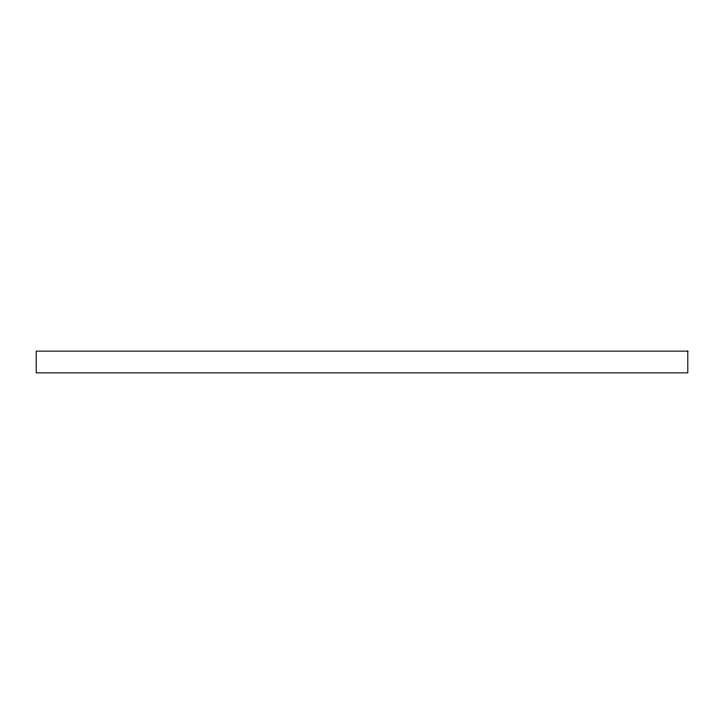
<?xml version="1.0" encoding="UTF-8"?>
<svg xmlns="http://www.w3.org/2000/svg" width="724" height="724" viewBox="0 0 724 724"><rect width="100%" height="100%" fill="white"/><g stroke="black" fill="none" stroke-linecap="round" stroke-linejoin="round"><path stroke-width="1.09" d="M687.8 351.14L36.2 351.14L36.2 372.86L687.8 372.86L687.8 351.14"/></g></svg>
